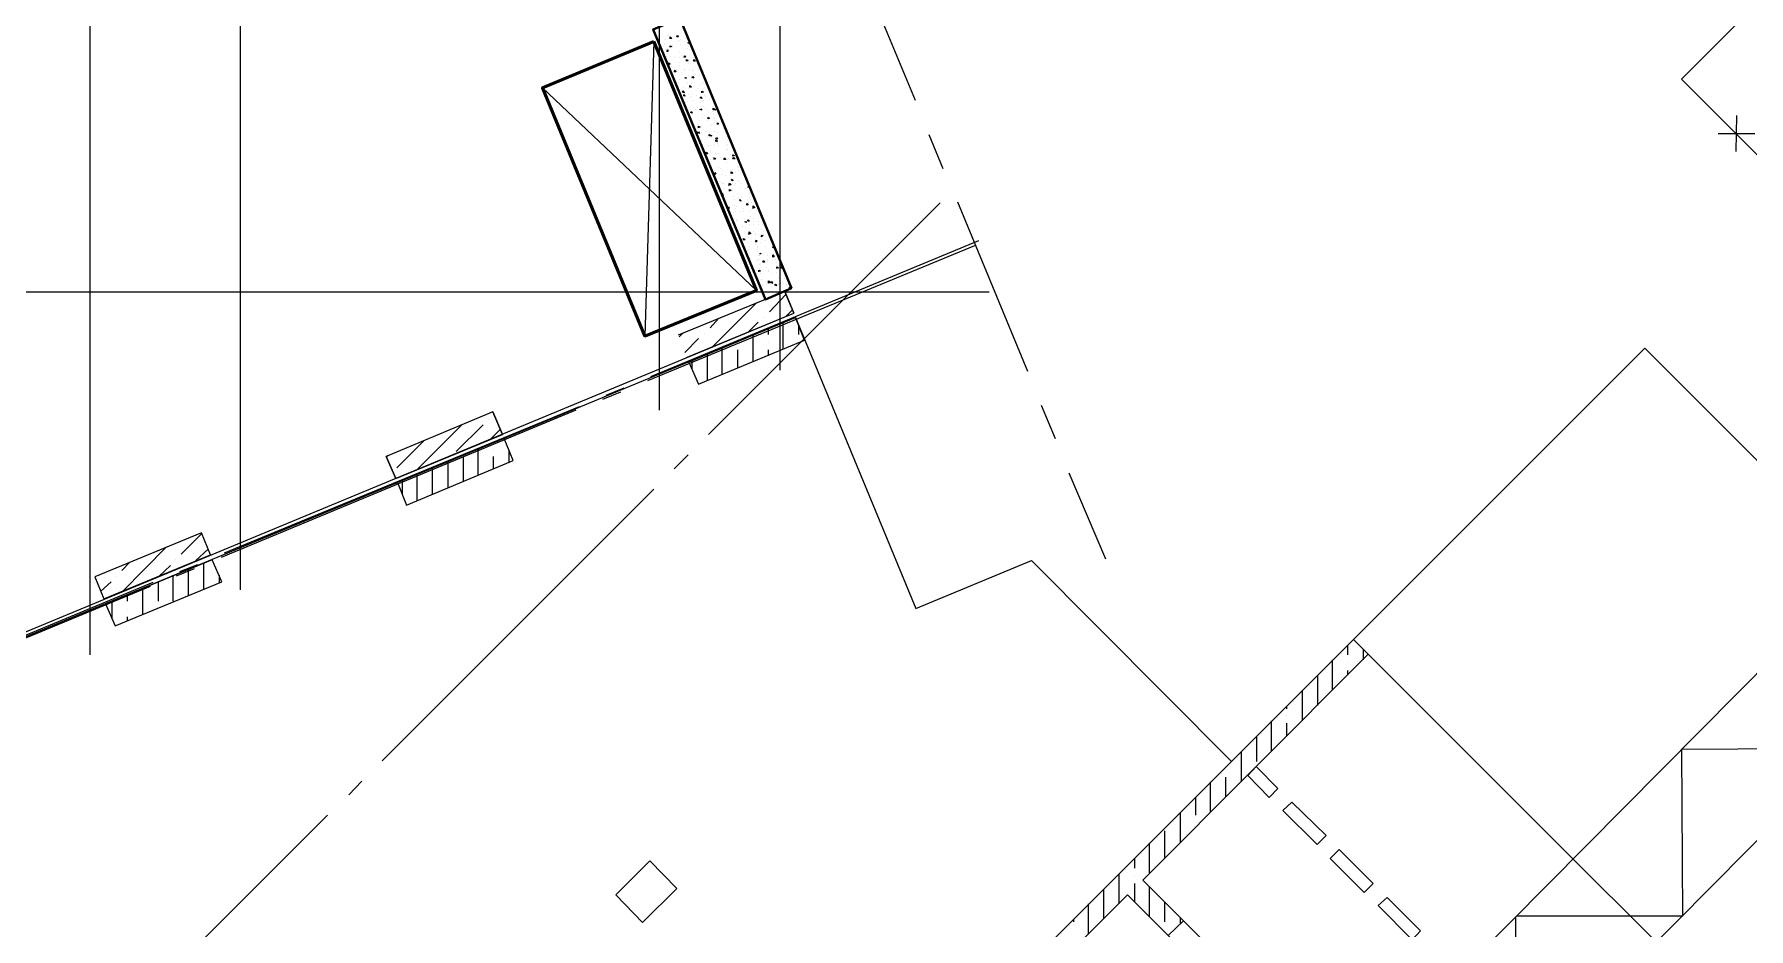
# Model space of a CAD drawing. Header units: millimetres. Extents: x 2279 to 5236, y 896 to 2828.
# Drawn here: x 4491.7 to 4580.9, y 1748.3 to 1794.8 of the extents above; entities that cross this region are included whole.
import ezdxf

# ---------------------------------------------------------------- set-up
doc = ezdxf.new("R2010")
doc.units = ezdxf.units.MM
for name, color, linetype in [('PDF _!!ОСНОВНАЯ', 7, 'Continuous'), ('PDF _!!ТОНКАЯ', 7, 'Continuous'), ('PDF _0', 7, 'Continuous'), ('PDF _2020-02-11_АР_Секция_1 - План этажа - Уровень 2$0$A-WALL-FNSH', 7, 'Continuous'), ('PDF _СПДС_СТЕНЫ', 7, 'Continuous')]:
    doc.layers.add(name, color=color, linetype=linetype)

msp = doc.modelspace()

# ---------------------------------------------------------------- linework, layer by layer
at = {"layer": 'PDF _!!ОСНОВНАЯ', "lineweight": 50}
msp.add_lwpolyline([(4523.953, 1794.441), (4529.288, 1781.487), (4523.488, 1779.116), (4518.154, 1792.028)], close=True, dxfattribs=at)
at = {"layer": 'PDF _!!ТОНКАЯ', "lineweight": 20}
for points in [[(4524.25, 1775.263), (4524.25, 1780.259), (4524.25, 1781.402), (4524.25, 1795.88), (4524.25, 1815.481), (4524.25, 1826.234), (4524.25, 1836.945), (4524.25, 1847.698), (4524.25, 1867.299), (4524.25, 1880.55), (4524.25, 1894.562)], [(4530.515, 1777.338), (4530.515, 1782.333), (4530.515, 1795.88), (4530.515, 1815.481), (4530.515, 1826.234), (4530.515, 1836.945), (4530.515, 1847.698), (4530.515, 1867.299), (4530.515, 1880.55), (4530.515, 1894.562)], [(4494.615, 1762.521), (4494.615, 1767.558), (4494.615, 1781.402), (4494.615, 1795.88), (4494.615, 1815.481), (4494.615, 1829.579)], [(4502.447, 1765.907), (4502.447, 1770.903), (4502.447, 1781.402), (4502.447, 1795.88), (4502.447, 1815.481), (4502.447, 1829.579)], [(4538.855, 1786.059), (4526.79, 1773.993)], [(4540.845, 1784.069), (4523.784, 1776.999)], [(4540.633, 1783.815), (4523.615, 1776.787)], [(4541.395, 1781.402), (4536.4, 1781.402), (4530.177, 1781.402), (4508.374, 1781.402), (4500.5, 1781.402), (4493.007, 1781.402), (4488.646, 1781.402), (4473.871, 1781.402)], [(4526.959, 1778.523), (4529.288, 1780.851)], [(4529.965, 1780.386), (4530.812, 1781.275)], [(4530.812, 1780.132), (4531.15, 1780.47)], [(4526.875, 1779.539), (4527.34, 1780.047)], [(4528.864, 1779.327), (4529.372, 1779.835)], [(4529.669, 1780.089), (4529.669, 1780.089)], [(4530.685, 1778.438), (4530.685, 1779.793)], [(4531.489, 1779.2), (4531.489, 1779.666)], [(4525.266, 1779.073), (4525.435, 1779.243)], [(4525.562, 1778.269), (4526.282, 1778.989)], [(4526.578, 1779.243), (4526.578, 1779.243)], [(4528.314, 1778.777), (4528.314, 1778.777)], [(4529.118, 1777.803), (4529.118, 1779.158)], [(4529.923, 1779.2), (4529.923, 1779.497)], [(4529.923, 1778.777), (4529.923, 1778.777)], [(4531.489, 1778.777), (4531.489, 1778.777)], [(4525.943, 1777.422), (4525.943, 1777.846)], [(4526.748, 1776.83), (4526.748, 1778.184)], [(4527.51, 1777.126), (4527.51, 1778.481)], [(4528.314, 1777.465), (4528.314, 1778.396)], [(4529.923, 1778.142), (4529.923, 1778.396)], [(4522.218, 1776.195), (4521.286, 1775.814)], [(4522.387, 1776.406), (4521.456, 1776.025)], [(4519.889, 1775.263), (4501.431, 1767.601)], [(4520.059, 1775.433), (4501.601, 1767.812)], [(4511.634, 1772.173), (4513.962, 1774.501)], [(4513.666, 1773.104), (4515.063, 1774.501)], [(4515.359, 1774.755), (4515.359, 1774.755)], [(4515.486, 1773.782), (4515.952, 1774.247)], [(4510.576, 1772.258), (4511.973, 1773.655)], [(4510.068, 1772.85), (4510.11, 1772.893)], [(4513.243, 1771.199), (4513.243, 1772.554)], [(4514.047, 1771.538), (4514.047, 1772.85)], [(4514.809, 1771.877), (4514.809, 1773.231)], [(4515.613, 1773.231), (4515.613, 1773.231)], [(4515.613, 1772.215), (4515.613, 1772.85)], [(4516.418, 1772.512), (4516.418, 1773.189)], [(4525.731, 1772.935), (4525.012, 1772.215)], [(4510.872, 1770.903), (4510.872, 1771.58)], [(4511.634, 1770.564), (4511.634, 1771.919)], [(4512.438, 1770.903), (4512.438, 1772.258)], [(4523.953, 1771.157), (4509.814, 1757.017)], [(4499.357, 1767.77), (4500.415, 1768.828)], [(4496.309, 1765.823), (4498.595, 1768.151)], [(4500.119, 1767.431), (4500.754, 1768.024)], [(4496.267, 1766.923), (4496.69, 1767.347)], [(4498.214, 1766.627), (4498.807, 1767.177)], [(4499.061, 1767.474), (4499.061, 1767.474)], [(4500.204, 1767.22), (4499.272, 1766.839)], [(4500.542, 1765.95), (4500.542, 1767.304)], [(4497.875, 1766.288), (4479.417, 1758.626)], [(4495.166, 1765.823), (4495.716, 1766.331)], [(4495.97, 1766.627), (4495.97, 1766.627)], [(4498.172, 1765.315), (4498.172, 1766.331)], [(4498.934, 1765.315), (4498.934, 1766.669)], [(4500.034, 1767.008), (4499.103, 1766.627)], [(4499.738, 1765.611), (4499.738, 1766.966)], [(4501.347, 1766.288), (4501.347, 1766.669)], [(4497.748, 1766.077), (4479.248, 1758.414)], [(4495.759, 1764.383), (4495.759, 1765.315)], [(4496.563, 1765.315), (4496.563, 1765.653)], [(4497.367, 1764.637), (4497.367, 1765.992)], [(4496.563, 1764.891), (4496.563, 1764.891)], [(4496.563, 1764.299), (4496.563, 1764.51)], [(4560.065, 1762.521), (4560.065, 1763.029)], [(4560.869, 1762.267), (4560.869, 1762.817)], [(4559.261, 1760.7), (4559.261, 1762.267)], [(4560.065, 1762.14), (4560.065, 1762.14)], [(4560.065, 1761.462), (4560.065, 1761.716)], [(4558.499, 1759.896), (4558.499, 1761.462)], [(4557.694, 1759.091), (4557.694, 1760.658)], [(4556.085, 1757.525), (4556.085, 1759.091)], [(4556.89, 1759.726), (4556.89, 1759.853)], [(4556.89, 1759.345), (4556.89, 1759.345)], [(4555.323, 1756.975), (4555.323, 1758.287)], [(4556.89, 1758.329), (4556.89, 1758.964)], [(4554.519, 1755.916), (4554.519, 1757.483)], [(4553.715, 1756.551), (4553.715, 1756.551)], [(4508.755, 1755.959), (4508.078, 1755.239)], [(4552.91, 1754.35), (4552.91, 1755.916)], [(4553.715, 1755.154), (4553.715, 1756.17)], [(4552.148, 1754.181), (4552.148, 1755.112)], [(4506.977, 1754.181), (4492.837, 1740.041)], [(4551.344, 1752.741), (4551.344, 1754.308)], [(4552.148, 1753.8), (4552.148, 1753.8)], [(4550.54, 1751.979), (4550.54, 1753.376)], [(4548.973, 1751.429), (4548.973, 1751.937)], [(4549.735, 1751.175), (4549.735, 1752.741)], [(4548.169, 1749.566), (4548.169, 1751.133)], [(4548.973, 1751.006), (4548.973, 1751.006)], [(4547.365, 1748.804), (4547.365, 1750.328)], [(4548.973, 1749.693), (4548.973, 1750.625)], [(4549.735, 1748.889), (4549.735, 1750.455)], [(4546.56, 1748), (4546.56, 1749.566)], [(4550.54, 1748.635), (4550.54, 1749.651)], [(4545.798, 1748.635), (4545.798, 1748.762)], [(4551.344, 1748.508), (4551.344, 1748.846)]]:
    msp.add_lwpolyline(points, dxfattribs=at)
at = {"layer": 'PDF _!!ТОНКАЯ', "lineweight": 25}
for points in [[(4480.179, 1759.134), (4531.235, 1780.301), (4530.769, 1781.444), (4531.108, 1781.614), (4525.35, 1795.584), (4530.981, 1797.912), (4530.981, 1812.645), (4539.914, 1812.645), (4539.914, 1850.534), (4530.007, 1850.534), (4530.007, 1866.198)], [(4533.902, 1800.156), (4537.543, 1791.393)], [(4523.953, 1794.441), (4523.488, 1779.116)], [(4529.288, 1781.487), (4518.154, 1792.028)], [(4580.259, 1788.726), (4580.301, 1790.588)], [(4538.263, 1789.615), (4538.982, 1787.837)], [(4579.327, 1789.657), (4581.232, 1789.657)], [(4539.744, 1786.101), (4543.385, 1777.295)], [(4525.689, 1778.015), (4531.235, 1780.301), (4530.769, 1781.444), (4525.223, 1779.158)], [(4530.769, 1781.444), (4531.235, 1780.301)], [(4487.757, 1734.961), (4478.444, 1751.133), (4482, 1754.731), (4480.264, 1758.922), (4531.32, 1780.089), (4537.585, 1764.934), (4543.597, 1767.431), (4554.011, 1756.975), (4560.361, 1763.325), (4587.159, 1736.527)], [(4554.011, 1756.975), (4575.517, 1778.481), (4602.315, 1751.683), (4587.117, 1736.485)], [(4515.571, 1775.179), (4516.079, 1773.993)], [(4544.105, 1775.517), (4544.824, 1773.782)], [(4510.533, 1771.707), (4510.025, 1772.85)], [(4545.544, 1772.004), (4547.449, 1767.516)], [(4500.881, 1767.728), (4500.881, 1767.728)], [(4586.016, 1766.288), (4586.101, 1757.652), (4577.464, 1757.61)], [(4495.335, 1765.442), (4495.335, 1765.442)], [(4577.422, 1757.567), (4577.464, 1748.931), (4568.828, 1748.931)], [(4551.937, 1746.73), (4550.709, 1747.915), (4551.513, 1748.677), (4552.699, 1747.492)], [(4568.786, 1748.889), (4568.828, 1740.252), (4560.192, 1740.21)]]:
    msp.add_lwpolyline(points, dxfattribs=at)
for points in [[(4655.233, 1792.494), (4616.328, 1753.63), (4577.422, 1792.494), (4616.328, 1831.399)], [(4531.785, 1778.904), (4531.32, 1780.089), (4525.774, 1777.761), (4526.282, 1776.618)], [(4515.571, 1775.179), (4510.025, 1772.85), (4510.533, 1771.707), (4516.079, 1773.993)], [(4516.63, 1772.639), (4516.164, 1773.782), (4510.618, 1771.496), (4511.084, 1770.31)], [(4500.415, 1768.871), (4494.869, 1766.585), (4495.335, 1765.442), (4500.881, 1767.728)], [(4501.474, 1766.331), (4500.966, 1767.474), (4495.42, 1765.188), (4495.928, 1764.045)], [(4560.361, 1763.325), (4561.123, 1762.563), (4549.397, 1750.794), (4551.513, 1748.677), (4550.709, 1747.915), (4548.592, 1750.032), (4529.88, 1731.278), (4531.997, 1729.161), (4531.235, 1728.399), (4528.314, 1731.278)], [(4554.858, 1756.255), (4555.958, 1755.112), (4556.424, 1755.578), (4555.281, 1756.721)], [(4556.678, 1754.435), (4558.456, 1752.657), (4558.922, 1753.122), (4557.144, 1754.858)], [(4559.134, 1751.937), (4560.912, 1750.159), (4561.377, 1750.625), (4559.599, 1752.403)], [(4525.139, 1750.37), (4523.742, 1751.81), (4521.964, 1750.032), (4523.361, 1748.592)], [(4561.631, 1749.481), (4563.409, 1747.703), (4563.833, 1748.169), (4562.097, 1749.905)]]:
    msp.add_lwpolyline(points, close=True, dxfattribs=at)
at = {"layer": 'PDF _!!ТОНКАЯ', "lineweight": 9}
for points in [[(4529.711, 1779.37), (4529.711, 1779.37)], [(4526.917, 1776.999), (4526.917, 1776.999)], [(4527.129, 1776.999), (4527.129, 1776.999)], [(4500.881, 1767.474), (4501.008, 1767.474)]]:
    msp.add_lwpolyline(points, dxfattribs=at)
at = {"layer": 'PDF _0', "lineweight": 25}
msp.add_lwpolyline([(4611.883, 1792.367), (4513.285, 1692.88), (4512.65, 1687.884), (4517.476, 1688.392), (4616.243, 1788.091)], dxfattribs=at)
at = {"layer": 'PDF _0', "lineweight": 20}
for radius, start, end in [(128.507, 318.74634, 131.16578), (98.492, 318.74633, 131.16577)]:
    msp.add_arc((4616.349, 1792.515), radius, start, end, dxfattribs=at)
at = {"layer": 'PDF _2020-02-11_АР_Секция_1 - План этажа - Уровень 2$0$A-WALL-FNSH', "lineweight": 9}
msp.add_lwpolyline([(4529.753, 1781.021), (4529.669, 1780.978)], dxfattribs=at)
at = {"layer": 'PDF _СПДС_СТЕНЫ', "lineweight": 40}
msp.add_lwpolyline([(4525.308, 1795.669), (4531.108, 1781.614), (4529.753, 1781.021), (4523.911, 1795.076)], close=True, dxfattribs=at)
at = {"layer": 'PDF _СПДС_СТЕНЫ', "lineweight": 20}
for points in [[(4524.673, 1794.78), (4524.673, 1794.78)], [(4524.715, 1794.78), (4524.715, 1794.78)], [(4524.8, 1794.61), (4524.8, 1794.695), (4524.885, 1794.61), (4524.758, 1794.61)], [(4524.292, 1794.314), (4524.292, 1794.314)], [(4524.504, 1794.314), (4524.504, 1794.314)], [(4524.504, 1793.848), (4524.504, 1793.848)], [(4524.546, 1794.526), (4524.546, 1794.526)], [(4524.546, 1794.526), (4524.546, 1794.526)], [(4524.673, 1794.102), (4524.673, 1794.102)], [(4524.673, 1793.806), (4524.673, 1793.806)], [(4524.758, 1793.975), (4524.758, 1793.975)], [(4524.8, 1794.145), (4524.8, 1794.229), (4524.885, 1794.187)], [(4524.8, 1794.187), (4524.842, 1794.187)], [(4524.927, 1794.272), (4524.927, 1794.272)], [(4525.181, 1794.441), (4525.181, 1794.441)], [(4525.308, 1794.483), (4525.308, 1794.483)], [(4525.308, 1793.891), (4525.308, 1793.891)], [(4525.35, 1794.568), (4525.35, 1794.568)], [(4525.35, 1794.272), (4525.35, 1794.272)], [(4525.604, 1794.61), (4525.604, 1794.61)], [(4525.689, 1794.102), (4525.689, 1794.102)], [(4525.774, 1794.272), (4525.774, 1794.272)], [(4525.816, 1794.018), (4525.816, 1794.018)], [(4525.858, 1794.229), (4525.858, 1794.229)], [(4524.588, 1793.679), (4524.588, 1793.679)], [(4524.631, 1793.425), (4524.631, 1793.425)], [(4524.673, 1793.256), (4524.673, 1793.256)], [(4524.673, 1793.256), (4524.673, 1793.256)], [(4524.8, 1793.298), (4524.715, 1793.256), (4524.715, 1793.34), (4524.8, 1793.256)], [(4524.8, 1793.679), (4524.8, 1793.679)], [(4524.8, 1793.044), (4524.8, 1793.044)], [(4524.885, 1793.171), (4524.885, 1793.171)], [(4525.012, 1793.637), (4525.012, 1793.637)], [(4525.139, 1793.002), (4525.139, 1793.002)], [(4525.266, 1793.637), (4525.266, 1793.637)], [(4525.308, 1793.34), (4525.308, 1793.34)], [(4525.308, 1793.213), (4525.308, 1793.213)], [(4525.435, 1793.721), (4525.435, 1793.721)], [(4525.435, 1793.637), (4525.435, 1793.637)], [(4525.562, 1793.002), (4525.562, 1793.002)], [(4525.562, 1792.959), (4525.562, 1792.959)], [(4525.647, 1793.425), (4525.647, 1793.51), (4525.731, 1793.425)], [(4525.647, 1793.467), (4525.731, 1793.467)], [(4525.774, 1793.298), (4525.774, 1793.298)], [(4525.816, 1793.34), (4525.816, 1793.34)], [(4525.816, 1793.002), (4525.816, 1793.002)], [(4525.858, 1793.637), (4525.858, 1793.637)], [(4525.943, 1792.959), (4525.943, 1792.959)], [(4525.985, 1793.637), (4525.985, 1793.637)], [(4525.985, 1793.467), (4525.985, 1793.467)], [(4525.985, 1792.959), (4525.985, 1792.959)], [(4526.282, 1793.002), (4526.282, 1793.002)], [(4526.409, 1792.959), (4526.409, 1792.959)], [(4525.223, 1792.324), (4525.223, 1792.324)], [(4525.266, 1792.494), (4525.266, 1792.494)], [(4525.393, 1792.832), (4525.393, 1792.832)], [(4525.477, 1792.07), (4525.477, 1792.07)], [(4525.647, 1792.324), (4525.647, 1792.324)], [(4525.689, 1792.24), (4525.689, 1792.24)], [(4525.774, 1792.663), (4525.774, 1792.663)], [(4525.901, 1792.536), (4525.901, 1792.536)], [(4525.901, 1792.282), (4525.901, 1792.282)], [(4526.07, 1792.324), (4526.07, 1792.324)], [(4526.112, 1792.748), (4526.112, 1792.748)], [(4526.324, 1792.663), (4526.324, 1792.663)], [(4526.367, 1792.197), (4526.367, 1792.197)], [(4526.494, 1792.282), (4526.494, 1792.282)], [(4526.536, 1792.324), (4526.536, 1792.324)], [(4526.578, 1792.028), (4526.578, 1792.028)], [(4525.477, 1791.647), (4525.562, 1791.647)], [(4525.52, 1791.731), (4525.52, 1791.731)], [(4525.52, 1791.604), (4525.52, 1791.689), (4525.562, 1791.604)], [(4525.604, 1791.266), (4525.604, 1791.266)], [(4525.689, 1791.308), (4525.689, 1791.308)], [(4525.731, 1791.986), (4525.731, 1791.986)], [(4525.731, 1791.689), (4525.731, 1791.689)], [(4525.816, 1791.52), (4525.816, 1791.52)], [(4525.901, 1791.604), (4525.901, 1791.604)], [(4525.985, 1791.731), (4525.985, 1791.731)], [(4526.028, 1791.393), (4526.028, 1791.393)], [(4526.155, 1791.647), (4526.155, 1791.647)], [(4526.24, 1791.986), (4526.24, 1791.986)], [(4526.367, 1791.266), (4526.367, 1791.266)], [(4526.451, 1791.774), (4526.451, 1791.859), (4526.536, 1791.816), (4526.451, 1791.816)], [(4526.494, 1791.393), (4526.494, 1791.393)], [(4526.536, 1791.35), (4526.536, 1791.35)], [(4526.578, 1791.647), (4526.578, 1791.647)], [(4526.663, 1791.562), (4526.663, 1791.562)], [(4525.816, 1791.012), (4525.816, 1791.012)], [(4525.858, 1790.885), (4525.858, 1790.885)], [(4525.901, 1790.377), (4525.901, 1790.377)], [(4525.943, 1790.758), (4525.943, 1790.758)], [(4526.112, 1790.927), (4526.112, 1790.927)], [(4526.24, 1791.012), (4526.24, 1791.012)], [(4526.324, 1790.334), (4526.324, 1790.334)], [(4526.451, 1790.927), (4526.367, 1790.885), (4526.367, 1790.927), (4526.451, 1790.885)], [(4526.494, 1790.673), (4526.494, 1790.673)], [(4526.494, 1790.504), (4526.494, 1790.504)], [(4526.536, 1791.054), (4526.536, 1791.054)], [(4526.578, 1790.588), (4526.578, 1790.588)], [(4526.663, 1790.969), (4526.663, 1790.969)], [(4526.748, 1790.334), (4526.748, 1790.334)], [(4526.79, 1790.842), (4526.79, 1790.842)], [(4527.002, 1791.054), (4527.002, 1791.054)], [(4527.002, 1790.8), (4527.002, 1790.8)], [(4527.044, 1790.715), (4527.044, 1790.715)], [(4527.086, 1790.969), (4527.086, 1790.969)], [(4527.086, 1790.25), (4527.086, 1790.25)], [(4527.129, 1790.419), (4527.129, 1790.419)], [(4527.171, 1791.096), (4527.171, 1791.096)], [(4527.171, 1790.334), (4527.171, 1790.334)], [(4526.07, 1790.038), (4526.07, 1790.038)], [(4526.197, 1790.123), (4526.197, 1790.123)], [(4526.24, 1789.784), (4526.24, 1789.784)], [(4526.282, 1789.953), (4526.282, 1790.038), (4526.367, 1789.996), (4526.282, 1789.996)], [(4526.409, 1789.699), (4526.409, 1789.699)], [(4526.451, 1789.996), (4526.451, 1789.996)], [(4526.621, 1789.784), (4526.621, 1789.784)], [(4526.705, 1789.784), (4526.705, 1789.784)], [(4526.748, 1789.445), (4526.748, 1789.445)], [(4526.832, 1789.699), (4526.832, 1789.699)], [(4526.917, 1790.08), (4526.917, 1790.08)], [(4526.959, 1790.123), (4526.959, 1790.123)], [(4526.959, 1789.445), (4526.959, 1789.445)], [(4527.044, 1789.361), (4527.044, 1789.361)], [(4527.129, 1789.742), (4527.129, 1789.742)], [(4527.213, 1789.445), (4527.213, 1789.445)], [(4527.256, 1790.123), (4527.256, 1790.207), (4527.34, 1790.165), (4527.256, 1790.165)], [(4527.256, 1789.699), (4527.256, 1789.699)], [(4527.594, 1789.911), (4527.594, 1789.911)], [(4527.679, 1789.657), (4527.679, 1789.657)], [(4527.764, 1789.488), (4527.764, 1789.488)], [(4526.451, 1789.318), (4526.451, 1789.318)], [(4526.494, 1789.064), (4526.494, 1789.064)], [(4526.748, 1789.022), (4526.748, 1789.022)], [(4526.79, 1788.98), (4526.79, 1788.98)], [(4526.917, 1789.022), (4526.917, 1789.022)], [(4526.917, 1788.768), (4526.917, 1788.768)], [(4527.086, 1789.064), (4527.086, 1789.064)], [(4527.256, 1789.276), (4527.171, 1789.234), (4527.171, 1789.318), (4527.256, 1789.234)], [(4527.171, 1788.599), (4527.171, 1788.599)], [(4527.256, 1789.149), (4527.256, 1789.149)], [(4527.298, 1788.641), (4527.298, 1788.641)], [(4527.34, 1789.022), (4527.34, 1789.022)], [(4527.721, 1789.107), (4527.721, 1789.107)], [(4527.721, 1788.81), (4527.721, 1788.81)], [(4527.764, 1789.022), (4527.764, 1789.022)], [(4527.764, 1788.81), (4527.764, 1788.81)], [(4527.806, 1789.276), (4527.806, 1789.276)], [(4527.933, 1788.556), (4527.933, 1788.556)], [(4528.06, 1788.472), (4528.06, 1788.556), (4528.145, 1788.514)], [(4528.06, 1788.514), (4528.102, 1788.514)], [(4528.229, 1788.472), (4528.229, 1788.472)], [(4526.875, 1788.302), (4526.875, 1788.302)], [(4526.875, 1788.091), (4526.875, 1788.091)], [(4526.917, 1788.175), (4526.917, 1788.175)], [(4526.959, 1787.879), (4526.959, 1787.879)], [(4527.002, 1788.387), (4527.002, 1788.387)], [(4527.044, 1788.387), (4527.044, 1788.387)], [(4527.044, 1787.71), (4527.044, 1787.71)], [(4527.086, 1788.302), (4527.086, 1788.387), (4527.171, 1788.345), (4527.086, 1788.345)], [(4527.086, 1787.752), (4527.086, 1787.752)], [(4527.298, 1787.879), (4527.298, 1787.879)], [(4527.425, 1788.387), (4527.425, 1788.387)], [(4527.425, 1787.837), (4527.425, 1787.837)], [(4527.51, 1787.71), (4527.51, 1787.71)], [(4527.721, 1788.133), (4527.721, 1788.133)], [(4527.806, 1788.302), (4527.806, 1788.302)], [(4527.848, 1788.345), (4527.848, 1788.345)], [(4527.933, 1787.71), (4527.933, 1787.71)], [(4528.06, 1787.625), (4527.975, 1787.583), (4527.975, 1787.667), (4528.06, 1787.583)], [(4528.06, 1787.794), (4528.06, 1787.794)], [(4528.187, 1787.625), (4528.187, 1787.625)], [(4528.229, 1788.302), (4528.229, 1788.302)], [(4528.272, 1788.345), (4528.272, 1788.345)], [(4528.314, 1787.964), (4528.314, 1787.964)], [(4528.356, 1787.879), (4528.356, 1787.879)], [(4528.356, 1787.71), (4528.356, 1787.71)], [(4527.086, 1787.456), (4527.086, 1787.456)], [(4527.425, 1787.117), (4527.425, 1787.117)], [(4527.467, 1787.54), (4527.467, 1787.54)], [(4527.51, 1787.032), (4527.51, 1787.032)], [(4527.594, 1787.075), (4527.594, 1787.075)], [(4527.637, 1786.778), (4527.637, 1786.778)], [(4527.679, 1787.456), (4527.679, 1787.456)], [(4527.848, 1786.948), (4527.891, 1787.075), (4527.975, 1786.99), (4527.848, 1786.99)], [(4527.891, 1786.651), (4527.891, 1786.736), (4527.975, 1786.694), (4527.891, 1786.694)], [(4527.933, 1787.498), (4527.933, 1787.498)], [(4527.975, 1787.202), (4527.975, 1787.202)], [(4528.018, 1787.032), (4528.018, 1787.032)], [(4528.018, 1786.694), (4528.018, 1786.694)], [(4528.145, 1786.948), (4528.145, 1786.948)], [(4528.187, 1787.075), (4528.187, 1787.075)], [(4528.314, 1787.202), (4528.314, 1787.202)], [(4528.399, 1787.159), (4528.399, 1787.159)], [(4528.441, 1787.032), (4528.441, 1787.032)], [(4528.441, 1786.863), (4528.441, 1786.863)], [(4528.61, 1787.54), (4528.61, 1787.54)], [(4528.737, 1786.821), (4528.737, 1786.821)], [(4528.864, 1786.863), (4528.864, 1786.905), (4528.907, 1786.863), (4528.822, 1786.863)], [(4528.864, 1787.032), (4528.864, 1787.032)], [(4528.907, 1786.948), (4528.907, 1786.948)], [(4528.907, 1786.948), (4528.907, 1786.948)], [(4528.907, 1786.863), (4528.907, 1786.863)], [(4527.552, 1786.397), (4527.552, 1786.397)], [(4527.637, 1786.228), (4527.637, 1786.228)], [(4527.679, 1786.397), (4527.679, 1786.397)], [(4527.891, 1785.805), (4527.806, 1785.762), (4527.806, 1785.847), (4527.891, 1785.762)], [(4528.102, 1786.397), (4528.102, 1786.397)], [(4528.145, 1786.228), (4528.145, 1786.228)], [(4528.145, 1785.932), (4528.145, 1785.932)], [(4528.272, 1785.847), (4528.272, 1785.847)], [(4528.314, 1786.524), (4528.314, 1786.524)], [(4528.314, 1786.313), (4528.314, 1786.313)], [(4528.526, 1786.397), (4528.526, 1786.397)], [(4528.526, 1786.397), (4528.526, 1786.397)], [(4528.78, 1785.932), (4528.78, 1786.016), (4528.864, 1785.932)], [(4528.78, 1785.974), (4528.822, 1785.974)], [(4528.864, 1786.059), (4528.864, 1786.059)], [(4528.949, 1786.524), (4528.949, 1786.524)], [(4528.949, 1786.355), (4528.949, 1786.355)], [(4528.949, 1786.27), (4528.949, 1786.27)], [(4529.034, 1786.059), (4529.034, 1786.059)], [(4529.118, 1785.762), (4529.118, 1785.889), (4529.203, 1785.805), (4529.076, 1785.762)], [(4529.33, 1785.889), (4529.33, 1785.847), (4529.372, 1785.847)], [(4527.764, 1785.762), (4527.764, 1785.762)], [(4527.891, 1785.424), (4527.933, 1785.466), (4527.975, 1785.381), (4527.933, 1785.424)], [(4528.102, 1785.551), (4528.102, 1785.551)], [(4528.187, 1785.762), (4528.187, 1785.762)], [(4528.187, 1785.593), (4528.187, 1785.593)], [(4528.229, 1785.17), (4528.229, 1785.17)], [(4528.229, 1785.127), (4528.229, 1785.127)], [(4528.314, 1785.085), (4528.314, 1785.085)], [(4528.441, 1785.593), (4528.441, 1785.593)], [(4528.61, 1785.762), (4528.61, 1785.762)], [(4528.61, 1785.593), (4528.61, 1785.593)], [(4528.653, 1785.254), (4528.653, 1785.254)], [(4528.737, 1785.085), (4528.737, 1785.085)], [(4528.907, 1785.593), (4528.907, 1785.593)], [(4528.907, 1784.916), (4528.907, 1784.916)], [(4528.991, 1785.339), (4528.991, 1785.339)], [(4529.034, 1785.72), (4529.034, 1785.72)], [(4529.118, 1785.254), (4529.118, 1785.254)], [(4529.161, 1785.085), (4529.161, 1785.085)], [(4529.161, 1784.916), (4529.161, 1784.916)], [(4529.288, 1785.635), (4529.288, 1785.635)], [(4529.372, 1785.085), (4529.372, 1785.085)], [(4529.415, 1784.916), (4529.415, 1784.916)], [(4529.584, 1785.339), (4529.584, 1785.339)], [(4529.584, 1785.043), (4529.584, 1785.043)], [(4529.626, 1784.916), (4529.626, 1784.916)], [(4528.356, 1784.408), (4528.399, 1784.323), (4528.356, 1784.323)], [(4528.356, 1784.408), (4528.356, 1784.408)], [(4528.399, 1784.45), (4528.399, 1784.45)], [(4528.568, 1784.831), (4528.568, 1784.831)], [(4528.61, 1784.111), (4528.61, 1784.196), (4528.695, 1784.111)], [(4528.61, 1784.154), (4528.695, 1784.154)], [(4528.695, 1784.111), (4528.695, 1784.111)], [(4528.737, 1784.789), (4528.737, 1784.789)], [(4528.822, 1784.45), (4528.822, 1784.45)], [(4528.907, 1784.408), (4528.907, 1784.535), (4528.991, 1784.45), (4528.864, 1784.408)], [(4528.864, 1784.238), (4528.864, 1784.238)], [(4529.118, 1784.577), (4529.118, 1784.577)], [(4529.245, 1784.45), (4529.245, 1784.45)], [(4529.245, 1784.408), (4529.245, 1784.408)], [(4529.372, 1784.408), (4529.372, 1784.408)], [(4529.542, 1784.662), (4529.542, 1784.662)], [(4529.542, 1784.281), (4529.584, 1784.365), (4529.626, 1784.323), (4529.542, 1784.323)], [(4529.542, 1784.154), (4529.542, 1784.154)], [(4529.669, 1784.577), (4529.669, 1784.577)], [(4529.669, 1784.408), (4529.669, 1784.408)], [(4529.796, 1784.873), (4529.753, 1784.789), (4529.796, 1784.789)], [(4529.753, 1784.111), (4529.753, 1784.111)], [(4528.822, 1783.984), (4528.822, 1783.984)], [(4528.822, 1783.561), (4528.822, 1783.561)], [(4528.822, 1783.349), (4528.822, 1783.349)], [(4528.864, 1783.646), (4528.864, 1783.646)], [(4528.907, 1783.773), (4528.907, 1783.773)], [(4528.949, 1783.18), (4528.949, 1783.18)], [(4528.991, 1783.138), (4528.991, 1783.138)], [(4529.245, 1783.857), (4529.245, 1783.857)], [(4529.33, 1783.773), (4529.33, 1783.773)], [(4529.33, 1783.73), (4529.33, 1783.73)], [(4529.33, 1783.646), (4529.33, 1783.646)], [(4529.372, 1783.307), (4529.372, 1783.307)], [(4529.372, 1783.095), (4529.372, 1783.095)], [(4529.415, 1783.095), (4529.415, 1783.095)], [(4529.457, 1783.392), (4529.542, 1783.434)], [(4529.457, 1783.307), (4529.457, 1783.307)], [(4529.499, 1783.984), (4529.499, 1783.984)], [(4529.499, 1783.392), (4529.499, 1783.434), (4529.542, 1783.392)], [(4529.669, 1783.434), (4529.669, 1783.434)], [(4529.753, 1783.773), (4529.753, 1783.773)], [(4529.838, 1783.307), (4529.838, 1783.307)], [(4529.838, 1783.095), (4529.838, 1783.095)], [(4530.134, 1783.73), (4530.134, 1783.73)], [(4530.177, 1783.73), (4530.177, 1783.73)], [(4530.261, 1783.095), (4530.261, 1783.095)], [(4529.288, 1783.053), (4529.288, 1783.053)], [(4529.288, 1782.376), (4529.288, 1782.376)], [(4529.415, 1782.46), (4529.415, 1782.545), (4529.499, 1782.503)], [(4529.415, 1782.503), (4529.457, 1782.503)], [(4529.457, 1782.841), (4529.457, 1782.841)], [(4529.457, 1782.63), (4529.457, 1782.63)], [(4529.499, 1782.46), (4529.499, 1782.46)], [(4529.499, 1782.376), (4529.499, 1782.376)], [(4529.796, 1782.672), (4529.796, 1782.672)], [(4529.88, 1783.011), (4529.88, 1783.011)], [(4529.923, 1782.503), (4529.923, 1782.503)], [(4529.923, 1782.46), (4529.923, 1782.46)], [(4530.092, 1782.376), (4530.092, 1782.376)], [(4530.134, 1783.053), (4530.134, 1783.053)], [(4530.346, 1782.968), (4530.346, 1782.968)], [(4530.346, 1782.63), (4530.346, 1782.714), (4530.431, 1782.672), (4530.346, 1782.672)], [(4530.346, 1782.418), (4530.346, 1782.418)], [(4530.388, 1782.672), (4530.388, 1782.672)], [(4530.558, 1782.63), (4530.558, 1782.63)], [(4530.6, 1782.545), (4530.6, 1782.545)], [(4530.769, 1782.418), (4530.769, 1782.418)], [(4529.415, 1781.952), (4529.415, 1781.952)], [(4529.542, 1782.037), (4529.542, 1782.037)], [(4529.584, 1781.825), (4529.584, 1781.825)], [(4529.584, 1781.741), (4529.584, 1781.741)], [(4529.626, 1781.614), (4529.626, 1781.614)], [(4530.007, 1781.91), (4529.923, 1781.868), (4529.923, 1781.995), (4530.05, 1781.91), (4530.134, 1781.868), (4530.092, 1781.952), (4530.05, 1781.91)], [(4529.923, 1781.952), (4529.923, 1781.952)], [(4530.007, 1781.825), (4530.007, 1781.825)], [(4530.05, 1781.698), (4530.05, 1781.698)], [(4530.05, 1781.698), (4530.05, 1781.698)], [(4530.092, 1781.402), (4530.092, 1781.402)], [(4530.346, 1781.783), (4530.261, 1781.741), (4530.261, 1781.825), (4530.346, 1781.741)], [(4530.431, 1782.164), (4530.431, 1782.164)], [(4530.431, 1781.783), (4530.431, 1781.783)], [(4530.558, 1781.868), (4530.558, 1781.868)], [(4530.558, 1781.359), (4530.558, 1781.359)], [(4530.685, 1781.868), (4530.685, 1781.868)], [(4530.727, 1782.122), (4530.727, 1782.122)], [(4530.727, 1781.444), (4530.727, 1781.444)], [(4530.854, 1781.783), (4530.854, 1781.783)], [(4530.939, 1781.825), (4530.939, 1781.825)], [(4529.669, 1781.232), (4529.669, 1781.232)], [(4530.05, 1781.19), (4530.05, 1781.19)]]:
    msp.add_lwpolyline(points, dxfattribs=at)
for points in [[(4525.223, 1794.695), (4525.139, 1794.695), (4525.181, 1794.78)], [(4524.673, 1793.933), (4524.631, 1793.933), (4524.673, 1794.018)], [(4525.816, 1794.356), (4525.731, 1794.356), (4525.731, 1794.399)], [(4525.096, 1792.875), (4525.012, 1792.875), (4525.054, 1792.959)], [(4525.604, 1793.637), (4525.52, 1793.637), (4525.562, 1793.721)], [(4526.028, 1793.425), (4526.028, 1793.51), (4526.112, 1793.425)], [(4525.647, 1792.536), (4525.562, 1792.536), (4525.604, 1792.578)], [(4525.816, 1792.07), (4525.816, 1792.155), (4525.901, 1792.07)], [(4526.028, 1792.536), (4525.943, 1792.578), (4525.985, 1792.621)], [(4525.52, 1791.774), (4525.435, 1791.816), (4525.477, 1791.901)], [(4526.451, 1791.477), (4526.367, 1791.52), (4526.409, 1791.562)], [(4525.943, 1790.715), (4525.858, 1790.758), (4525.901, 1790.8)], [(4526.832, 1790.419), (4526.748, 1790.461), (4526.79, 1790.504)], [(4527.044, 1790.885), (4527.044, 1790.969), (4527.171, 1790.885)], [(4526.324, 1789.657), (4526.24, 1789.699), (4526.282, 1789.742)], [(4526.832, 1789.53), (4526.832, 1789.615), (4526.959, 1789.53)], [(4527.256, 1789.361), (4527.171, 1789.361), (4527.213, 1789.445)], [(4526.748, 1788.599), (4526.663, 1788.599), (4526.705, 1788.683)], [(4527.171, 1787.54), (4527.086, 1787.54), (4527.129, 1787.625)], [(4527.679, 1788.302), (4527.594, 1788.302), (4527.637, 1788.387)], [(4528.06, 1788.345), (4528.102, 1788.429), (4528.187, 1788.345)], [(4528.06, 1787.202), (4527.975, 1787.244), (4528.018, 1787.286)], [(4527.552, 1786.44), (4527.467, 1786.482), (4527.51, 1786.567)], [(4528.483, 1786.143), (4528.399, 1786.186), (4528.441, 1786.228)], [(4528.78, 1785.043), (4528.695, 1785.043), (4528.695, 1785.085)], [(4528.907, 1785.085), (4528.822, 1785.127), (4528.864, 1785.17)], [(4529.288, 1784.027), (4529.245, 1784.027), (4529.288, 1784.111)], [(4530.219, 1783.688), (4530.134, 1783.73), (4530.177, 1783.815)], [(4530.134, 1783.222), (4530.134, 1783.349), (4530.219, 1783.265)], [(4529.711, 1782.968), (4529.626, 1782.968), (4529.669, 1783.053)], [(4530.642, 1782.63), (4530.558, 1782.672), (4530.6, 1782.714)], [(4531.023, 1781.571), (4530.981, 1781.614), (4531.023, 1781.656)]]:
    msp.add_lwpolyline(points, close=True, dxfattribs=at)

doc.saveas('drawing.dxf')
